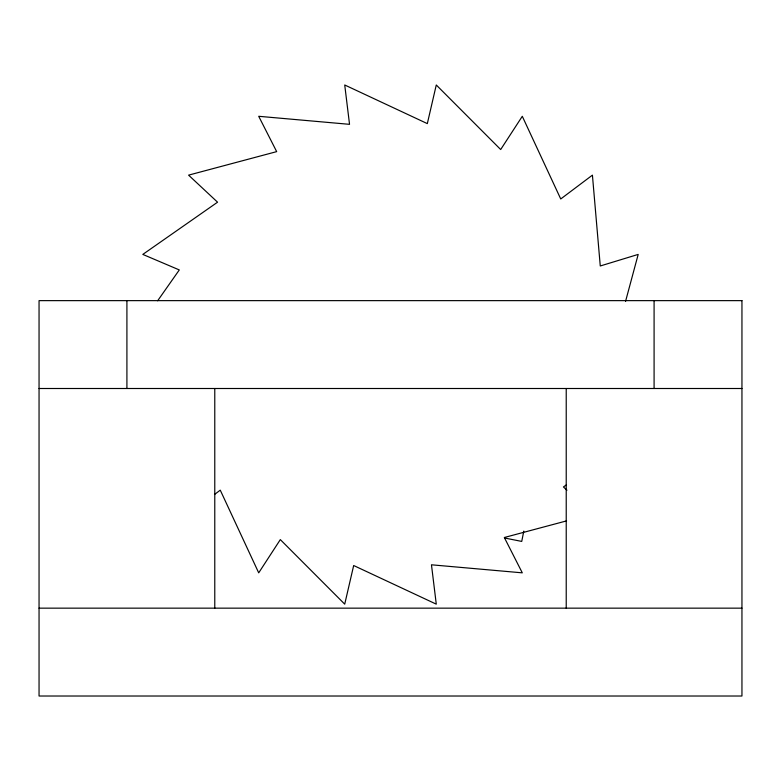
<?xml version="1.0" encoding="UTF-8"?>
<svg xmlns="http://www.w3.org/2000/svg" width="781" height="781" viewBox="0 0 781 781"><rect width="100%" height="100%" fill="white"/><g stroke="black" fill="none" stroke-linecap="round" stroke-linejoin="round"><path stroke-width="1.17" d="M523.797 531.09L521.737 541.418L504.526 537.982M625.552 301.378L638.194 254.411L600.267 265.979L592.418 175.139L560.738 198.97L522.294 116.291L500.68 149.532L436.276 84.983L427.324 123.613L344.724 84.983L349.537 124.335L258.706 116.291L276.679 151.631L188.582 175.139L217.557 202.191L142.806 254.411L179.298 269.933L157.645 300.783M214.502 494.49L220.262 490.156L258.706 572.844L280.32 539.603L344.724 604.152L353.676 565.522L436.276 604.152L431.463 564.8L522.294 572.844L504.321 537.504L566.576 520.888M566.43 484.845L563.443 486.934L566.957 490.214M39.05 388.499L741.95 388.499M39.05 608.155L741.95 608.155M654.087 300.636L654.087 388.499M566.225 388.499L566.225 608.155M214.775 388.499L214.775 608.155M126.912 300.636L126.912 388.499M741.95 300.636L39.05 300.636L39.05 696.017L741.95 696.017L741.95 300.636"/></g></svg>
